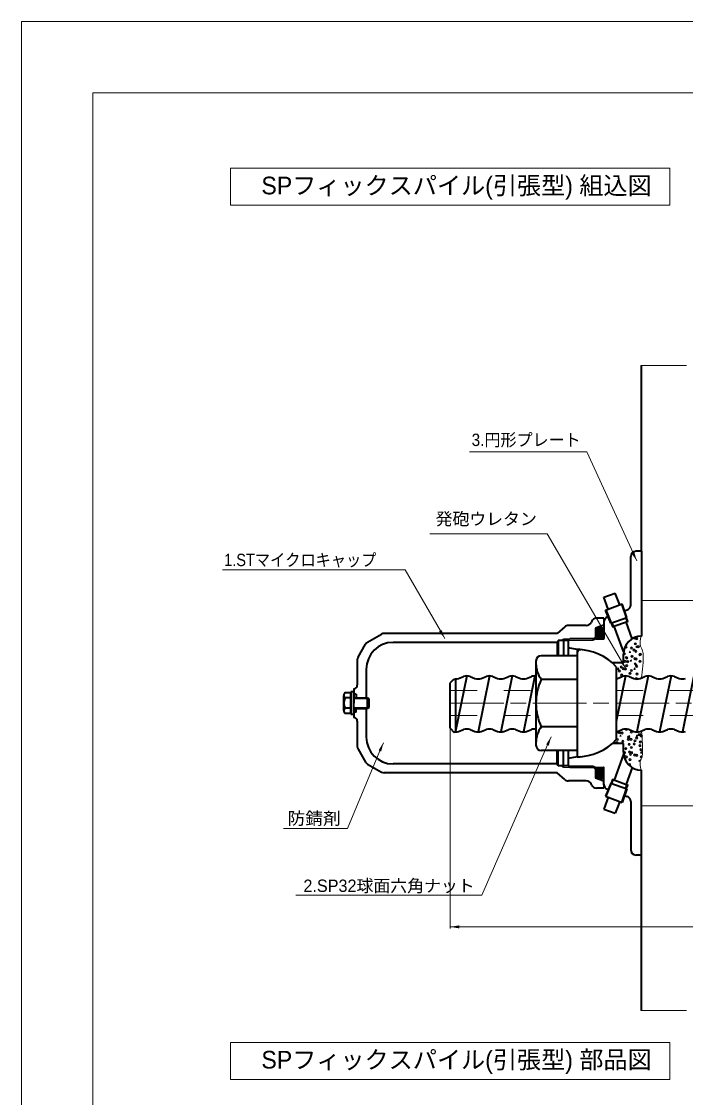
# Model space of a CAD drawing. Units: millimetres at full size, sheet at 1:2.5; details may follow other scales. Extents: x 2413 to 4093, y 1064 to 2267.
# Drawn here: x 2413 to 2785, y 1665 to 2267 of the extents above; entities that cross this region are included whole.
import ezdxf
from ezdxf.enums import TextEntityAlignment as Align

# ---------------------------------------------------------------- set-up
doc = ezdxf.new("R2010")
doc.units = ezdxf.units.MM
doc.header["$LTSCALE"] = 2.5
doc.header["$PDMODE"] = 32
doc.header["$PDSIZE"] = 1.25
for name, pattern in [('CHAIN', [18.5, 12, -1.5, 3.5, -1.5]), ('CHAIN_DOUBLE_DASH', [23.5, 12, -1.5, 3.5, -1.5, 3.5, -1.5]), ('DASHED_SPACED', [12, 6, -6])]:
    doc.linetypes.add(name, pattern=pattern)
for name, color, linetype, lineweight in [('1外形線', 7, 'Continuous', 35), ('2細い実線', 3, 'Continuous', 20), ('3隠れ線', 2, 'DASHED_SPACED', 13), ('4中心線', 1, 'CHAIN', 15), ('5想像線', 6, 'CHAIN_DOUBLE_DASH', 13), ('6寸法線', 4, 'Continuous', 13), ('7 枠・タイトル', 7, 'Continuous', 13)]:
    doc.layers.add(name, color=color, linetype=linetype, lineweight=lineweight)
doc.styles.add('ＭＳ Ｐゴシック', font='')
doc.styles.get('ＭＳ Ｐゴシック').set_extended_font_data('MS PGothic')

# ---------------------------------------------------------------- blocks, each defined once
blk = doc.blocks.new('filled_arrow')
at = {"color": 0, "linetype": 'Continuous', "lineweight": -2}
blk.add_solid([(7.5, 1.25), (0, 0), (7.5, -1.25)], dxfattribs=at)

msp = doc.modelspace()

# ---------------------------------------------------------------- hatches: boundary and pattern name
at = {"layer": '1外形線'}
h = msp.add_hatch(color=9, dxfattribs=at)
edge = h.paths.add_edge_path()
edge.add_ellipse((2737.148, 1925.003), major_axis=(0, 3.419), ratio=0.6727967, start_angle=19.316869, end_angle=0, ccw=False)
edge.add_line((2736.085, 1928.034), (2737.148, 1928.421))
h = msp.add_hatch(color=9, dxfattribs=at)
edge = h.paths.add_edge_path()
edge.add_ellipse((2737.148, 1846.166), major_axis=(0, -3.419), ratio=0.6727967, start_angle=0, end_angle=-19.316869, ccw=False)
edge.add_line((2737.148, 1842.747), (2736.085, 1843.134))

# ---------------------------------------------------------------- linework, layer by layer
for p, q in [((2760.448, 1970.584), (2760.448, 2074.467)), ((2760.448, 1970.584), (2757.448, 1970.584)), ((2760.448, 1970.584), (2757.448, 1970.584)), ((2760.448, 1970.584), (2760.448, 1923.084)), ((2754.448, 1940.644), (2754.448, 1967.584)), ((2754.448, 1943.476), (2754.448, 1967.584)), ((2739.501, 1944.841), (2745.849, 1947.152)), ((2748.358, 1940.616), (2745.849, 1947.152)), ((2741.78, 1938.222), (2739.501, 1944.841)), ((2740.38, 1937.712), (2749.758, 1941.126)), ((2752.26, 1933.522), (2749.758, 1941.126)), ((2739.448, 1933.084), (2735.302, 1933.084)), ((2739.448, 1933.084), (2739.448, 1921.784)), ((2743.351, 1930.28), (2740.38, 1937.712)), ((2741.422, 1933.803), (2742.423, 1934.167)), ((2743.351, 1930.28), (2752.26, 1933.522)), ((2750.472, 1937.097), (2752.474, 1937.825)), ((2751.714, 1933.324), (2752.411, 1931.204)), ((2717.599, 1928.342), (2713.305, 1924.584)), ((2729.594, 1929.084), (2719.575, 1929.084)), ((2732.618, 1931.426), (2732.277, 1930.742)), ((2739.448, 1929.258), (2734.848, 1927.584)), ((2734.848, 1927.584), (2734.848, 1921.584)), ((2743.897, 1930.479), (2744.726, 1928.407)), ((2744.18, 1928.208), (2752.957, 1931.403)), ((2750.448, 1914.409), (2745.279, 1928.609)), ((2755.266, 1921.637), (2751.857, 1931.003)), ((2607.144, 1919.646), (2615, 1924.182)), ((2713.305, 1924.584), (2616.5, 1924.584)), ((2716.848, 1921.584), (2716.848, 1911.801)), ((2719.448, 1920.584), (2720.448, 1921.584)), ((2734.848, 1921.584), (2720.448, 1921.584)), ((2732.448, 1921.584), (2726.448, 1921.584)), ((2733.448, 1921.584), (2733.448, 1920.584)), ((2734.848, 1922.584), (2733.848, 1921.584)), ((2734.848, 1921.584), (2739.248, 1921.584)), ((2601.85, 1911.28), (2606.046, 1918.548)), ((2713.27, 1919.584), (2621.448, 1919.584)), ((2713.848, 1920.584), (2713.27, 1919.584)), ((2713.27, 1919.584), (2713.27, 1912.148)), ((2713.848, 1920.584), (2713.848, 1912.148)), ((2719.448, 1920.584), (2713.848, 1920.584)), ((2719.448, 1920.584), (2719.448, 1912.584)), ((2724.448, 1915.584), (2719.448, 1916.584)), ((2724.418, 1915.584), (2724.418, 1855.584)), ((2724.448, 1915.584), (2724.448, 1913.513)), ((2601.448, 1909.78), (2601.448, 1895.584)), ((2701.418, 1909.134), (2701.418, 1862.034)), ((2724.418, 1912.134), (2704.418, 1912.134)), ((2750.448, 1908.084), (2750.448, 1913.084)), ((2606.448, 1904.584), (2606.448, 1888.584)), ((2750.448, 1908.084), (2744.261, 1908.084)), ((2746.418, 1905.98), (2746.418, 1865.188)), ((2655.213, 1898.734), (2653.448, 1896.969)), ((2653.448, 1871.499), (2653.448, 1896.969)), ((2662.696, 1900.798), (2656.448, 1869.961)), ((2656.448, 1899.148), (2656.448, 1869.458)), ((2658.126, 1899.44), (2660.789, 1900.479)), ((2664.626, 1900.486), (2667.289, 1899.44)), ((2675.407, 1900.798), (2669.046, 1869.458)), ((2670.826, 1899.44), (2673.489, 1900.479)), ((2677.326, 1900.486), (2679.989, 1899.44)), ((2688.096, 1900.798), (2681.746, 1869.458)), ((2683.526, 1899.44), (2686.189, 1900.479)), ((2690.026, 1900.486), (2692.689, 1899.44)), ((2700.796, 1900.798), (2694.446, 1869.458)), ((2696.226, 1899.44), (2698.889, 1900.479)), ((2724.418, 1898.859), (2704.418, 1898.859)), ((2751.607, 1900.798), (2746.418, 1875.234)), ((2747.026, 1899.44), (2749.689, 1900.479)), ((2753.526, 1900.486), (2756.189, 1899.44)), ((2764.319, 1900.798), (2757.969, 1869.458)), ((2759.726, 1899.44), (2762.389, 1900.479)), ((2766.226, 1900.486), (2768.889, 1899.44)), ((2777.03, 1900.798), (2770.669, 1869.458)), ((2772.426, 1899.44), (2775.089, 1900.479)), ((2778.926, 1900.486), (2781.589, 1899.44)), ((2789.719, 1900.798), (2783.369, 1869.458)), ((2597.839, 1891.358), (2594.639, 1891.358)), ((2597.839, 1891.834), (2597.839, 1879.334)), ((2599.439, 1891.834), (2597.839, 1891.834)), ((2597.839, 1879.811), (2597.839, 1891.358)), ((2599.439, 1879.334), (2599.439, 1891.834)), ((2599.448, 1893.584), (2599.448, 1885.584)), ((2593.839, 1881.254), (2593.839, 1889.914)), ((2597.839, 1888.471), (2594.639, 1888.471)), ((2599.439, 1888.584), (2607.226, 1888.584)), ((2600.848, 1890.584), (2599.448, 1890.584)), ((2600.848, 1890.584), (2600.848, 1888.584)), ((2601.348, 1888.584), (2600.848, 1889.084)), ((2607.226, 1882.584), (2607.226, 1888.584)), ((2607.226, 1888.584), (2607.839, 1887.971)), ((2607.839, 1887.971), (2607.839, 1883.198)), ((2597.839, 1882.697), (2594.639, 1882.697)), ((2597.839, 1879.811), (2594.639, 1879.811)), ((2597.839, 1879.334), (2599.439, 1879.334)), ((2599.439, 1882.584), (2607.226, 1882.584)), ((2599.448, 1882.584), (2599.448, 1877.584)), ((2600.848, 1880.584), (2599.448, 1880.584)), ((2601.348, 1882.584), (2600.848, 1882.084)), ((2600.848, 1880.584), (2600.848, 1882.584)), ((2606.448, 1882.584), (2606.448, 1866.584)), ((2607.839, 1883.198), (2607.226, 1882.584)), ((2601.448, 1875.584), (2601.448, 1861.388)), ((2653.448, 1871.499), (2655.731, 1869.215)), ((2656.448, 1869.458), (2655.731, 1869.215)), ((2658.126, 1869.75), (2660.789, 1870.789)), ((2664.626, 1870.796), (2667.289, 1869.75)), ((2670.826, 1869.75), (2673.489, 1870.789)), ((2677.326, 1870.796), (2679.989, 1869.75)), ((2683.526, 1869.75), (2686.189, 1870.789)), ((2690.026, 1870.796), (2692.689, 1869.75)), ((2696.226, 1869.75), (2698.889, 1870.789)), ((2724.418, 1872.309), (2704.418, 1872.309)), ((2747.026, 1869.75), (2749.689, 1870.789)), ((2753.526, 1870.796), (2756.189, 1869.75)), ((2759.726, 1869.75), (2762.389, 1870.789)), ((2766.226, 1870.796), (2768.889, 1869.75)), ((2772.426, 1869.75), (2775.089, 1870.789)), ((2778.926, 1870.796), (2781.589, 1869.75)), ((2750.448, 1863.084), (2744.261, 1863.084)), ((2750.448, 1858.084), (2750.448, 1863.084)), ((2601.85, 1859.888), (2606.046, 1852.62)), ((2724.418, 1859.034), (2704.418, 1859.034)), ((2713.27, 1851.584), (2713.27, 1859.048)), ((2713.848, 1850.584), (2713.848, 1859.048)), ((2716.848, 1849.584), (2716.848, 1859.394)), ((2719.448, 1858.584), (2719.448, 1850.584)), ((2724.448, 1855.584), (2719.448, 1854.584)), ((2750.513, 1856.94), (2745.279, 1842.559)), ((2607.144, 1851.522), (2615, 1846.986)), ((2713.27, 1851.584), (2621.448, 1851.584)), ((2713.848, 1850.584), (2713.27, 1851.584)), ((2719.448, 1850.584), (2713.848, 1850.584)), ((2720.448, 1849.584), (2719.448, 1850.584)), ((2734.848, 1849.584), (2720.448, 1849.584)), ((2733.448, 1850.584), (2733.448, 1849.584)), ((2734.848, 1848.584), (2733.848, 1849.584)), ((2734.848, 1849.584), (2734.848, 1843.584)), ((2734.848, 1849.584), (2739.248, 1849.584)), ((2739.448, 1840.185), (2739.448, 1849.384)), ((2755.266, 1849.531), (2751.857, 1840.165)), ((2713.305, 1846.584), (2616.5, 1846.584)), ((2717.599, 1842.826), (2713.305, 1846.584)), ((2739.448, 1841.91), (2734.848, 1843.584)), ((2739.448, 1839.816), (2739.448, 1847.884)), ((2743.897, 1840.689), (2744.726, 1842.761)), ((2744.18, 1842.96), (2752.957, 1839.765)), ((2760.448, 1713.656), (2760.448, 1848.084)), ((2729.594, 1842.084), (2719.575, 1842.084)), ((2732.618, 1839.742), (2732.277, 1840.426)), ((2739.448, 1838.084), (2735.302, 1838.084)), ((2739.448, 1839.816), (2739.448, 1838.084)), ((2743.351, 1840.888), (2740.38, 1833.456)), ((2741.422, 1837.366), (2742.423, 1837.001)), ((2743.351, 1840.888), (2752.26, 1837.646)), ((2752.26, 1837.646), (2749.758, 1830.043)), ((2751.714, 1837.844), (2752.411, 1839.964)), ((2741.78, 1832.946), (2739.501, 1826.327)), ((2740.38, 1833.456), (2749.758, 1830.043)), ((2750.472, 1834.071), (2752.474, 1833.343)), ((2739.501, 1826.327), (2745.849, 1824.016)), ((2748.358, 1830.552), (2745.849, 1824.016)), ((2754.448, 1830.524), (2754.448, 1803.584)), ((2754.448, 1827.692), (2754.448, 1803.584)), ((2760.448, 1800.584), (2757.448, 1800.584)), ((2760.448, 1800.584), (2757.448, 1800.584))]:
    msp.add_line(p, q, dxfattribs=at)
for centre, radius, start, end in [((2757.448, 1967.584), 3, 90, 180), ((2757.448, 1967.584), 3, 90, 180), ((2751.448, 1940.644), 3, 290, 360), ((2735.302, 1930.084), 3, 90, 153.43495), ((2742.448, 1930.983), 3, 110, 180), ((2719.575, 1926.084), 3, 90, 131.18593), ((2729.594, 1932.084), 3, 270, 333.43495), ((2616.5, 1921.584), 3, 90, 120), ((2739.248, 1921.784), 0.2, 270, 360), ((2760.448, 1913.084), 10, 90, 180), ((2608.644, 1917.048), 3, 120, 150), ((2621.448, 1904.584), 15, 90, 180), ((2724.418, 1885.584), 30, 42.83343, 90), ((2724.448, 1885.584), 30, 85.90396, 90), ((2726.448, 1913.513), 2, 85.90396, 180), ((2604.448, 1909.78), 3, 150, 180), ((2704.418, 1909.134), 3, 90, 180), ((2716.418, 1907.859), 15, 180, 216.8699), ((2648.752, 1920.044), 22.267, 286.86681, 290.21716), ((2656.357, 1904.648), 5.5, 270.94286, 288.75705), ((2662.719, 1894.798), 6, 71.46161, 108.75705), ((2669.057, 1904.648), 5.5, 251.24295, 288.75705), ((2675.419, 1894.798), 6, 71.46161, 108.75705), ((2681.757, 1904.648), 5.5, 251.24295, 288.75705), ((2688.119, 1894.798), 6, 71.46161, 108.75705), ((2694.457, 1904.648), 5.5, 251.24295, 288.75705), ((2700.819, 1894.798), 6, 84.26519, 108.75705), ((2732.289, 1885.584), 30.871, 154.53143, 180), ((2745.257, 1904.648), 5.5, 282.1862, 288.75705), ((2751.619, 1894.798), 6, 71.46161, 108.75705), ((2757.957, 1904.648), 5.5, 251.24295, 288.75705), ((2764.319, 1894.798), 6, 71.46161, 108.75705), ((2770.657, 1904.648), 5.5, 251.24295, 288.75705), ((2777.019, 1894.798), 6, 71.46161, 108.75705), ((2783.357, 1904.648), 5.5, 251.24295, 288.75705), ((2595.541, 1889.914), 1.702, 122.0046, 237.99539), ((2599.448, 1895.584), 2, 270, 360), ((2599.448, 1885.584), 5.608, 149.02089, 210.97911), ((2732.289, 1885.584), 30.871, 180, 205.46858), ((2595.541, 1881.254), 1.702, 122.0046, 237.99539), ((2599.448, 1875.584), 2, 360, 90), ((2656.357, 1874.958), 5.5, 270.94286, 288.75705), ((2662.719, 1865.108), 6, 71.46161, 108.75705), ((2669.057, 1874.958), 5.5, 251.24295, 288.75705), ((2675.419, 1865.108), 6, 71.46161, 108.75705), ((2681.757, 1874.958), 5.5, 251.24295, 288.75705), ((2688.119, 1865.108), 6, 71.46161, 108.75705), ((2694.457, 1874.958), 5.5, 251.24295, 288.75705), ((2700.819, 1865.108), 6, 84.26519, 108.75705), ((2716.418, 1863.309), 15, 143.1301, 180), ((2745.257, 1874.958), 5.5, 282.1862, 288.75705), ((2751.619, 1865.108), 6, 71.46161, 108.75705), ((2757.957, 1874.958), 5.5, 251.24295, 288.75705), ((2764.319, 1865.108), 6, 71.46161, 108.75705), ((2770.657, 1874.958), 5.5, 251.24295, 288.75705), ((2777.019, 1865.108), 6, 71.46161, 108.75705), ((2783.357, 1874.958), 5.5, 251.24295, 288.75705), ((2604.448, 1861.388), 3, 180, 210), ((2621.448, 1866.584), 15, 180, 270), ((2704.418, 1862.034), 3, 180, 270), ((2724.418, 1885.584), 30, 270, 317.16657), ((2724.448, 1885.584), 30, 270, 274.09604), ((2760.448, 1858.084), 10, 180, 270), ((2608.644, 1854.12), 3, 210, 240), ((2739.248, 1849.384), 0.2, 360, 90), ((2616.5, 1849.584), 3, 240, 270), ((2719.575, 1845.084), 3, 228.81407, 270), ((2729.594, 1839.084), 3, 26.56505, 90), ((2735.302, 1841.084), 3, 206.56505, 270), ((2742.448, 1840.185), 3, 180, 250), ((2751.448, 1830.524), 3, 360, 70), ((2757.448, 1803.584), 3, 180, 270), ((2757.448, 1803.584), 3, 180, 270)]:
    msp.add_arc(centre, radius, start, end, dxfattribs=at)
at = {"layer": '2細い実線'}
for p, q in [((2760.22, 2074.467), (2785.649, 2074.467)), ((2751.714, 1933.324), (2749.212, 1940.927)), ((3494.427, 1943.084), (2760.448, 1943.084)), ((2743.897, 1930.479), (2740.926, 1937.911)), ((2752.26, 1933.522), (2752.957, 1931.403)), ((2743.351, 1930.28), (2744.18, 1928.208)), ((2716.848, 1921.584), (2715.116, 1920.584)), ((2720.448, 1921.584), (2716.848, 1921.584)), ((2733.448, 1920.584), (2735.18, 1921.584)), ((2733.448, 1920.584), (2719.448, 1920.584)), ((2731.87, 1920.584), (2725.448, 1920.584)), ((2756.402, 1918.786), (2757.258, 1919.204)), ((2756.403, 1918.79), (2757.07, 1918.421)), ((2757.069, 1918.421), (2757.259, 1919.208)), ((2750.559, 1910.191), (2750.448, 1910.732)), ((2750.448, 1910.205), (2750.559, 1910.197)), ((2753.645, 1913.844), (2754.191, 1914.624)), ((2753.645, 1913.844), (2754.407, 1913.844)), ((2754.126, 1909.343), (2754.982, 1909.76)), ((2754.128, 1909.346), (2754.794, 1908.977)), ((2754.394, 1913.841), (2754.178, 1914.621)), ((2754.794, 1908.977), (2754.983, 1909.764)), ((2747.089, 1904.481), (2747.635, 1905.261)), ((2747.089, 1904.481), (2747.851, 1904.481)), ((2747.838, 1904.478), (2747.622, 1905.258)), ((2756.233, 1904.481), (2756.779, 1905.261)), ((2756.233, 1904.481), (2756.995, 1904.481)), ((2756.982, 1904.478), (2756.766, 1905.258)), ((2607.839, 1887.971), (2599.439, 1887.971)), ((2605.834, 1888.584), (2606.448, 1888.584)), ((2607.839, 1883.198), (2599.439, 1883.198)), ((2605.834, 1882.584), (2606.448, 1882.584)), ((2748.297, 1867.03), (2748.843, 1867.81)), ((2748.297, 1867.03), (2749.059, 1867.03)), ((2749.046, 1867.026), (2748.83, 1867.806)), ((2753.021, 1867.135), (2753.877, 1867.552)), ((2753.022, 1867.138), (2753.689, 1866.769)), ((2753.688, 1866.769), (2753.878, 1867.556)), ((2757.441, 1867.03), (2757.987, 1867.81)), ((2757.441, 1867.03), (2758.203, 1867.03)), ((2758.19, 1867.026), (2757.974, 1867.806)), ((2758.235, 1867.458), (2759.376, 1867.382)), ((2758.238, 1867.453), (2759.134, 1868.567)), ((2759.375, 1867.377), (2759.13, 1868.566)), ((2761.019, 1862.702), (2761.089, 1862.736)), ((2761.02, 1862.705), (2761.093, 1862.665)), ((2750.745, 1857.691), (2751.601, 1858.109)), ((2750.747, 1857.695), (2751.413, 1857.325)), ((2750.885, 1857.667), (2751.431, 1858.447)), ((2750.885, 1857.667), (2751.647, 1857.667)), ((2751.413, 1857.326), (2751.602, 1858.112)), ((2751.634, 1857.663), (2751.418, 1858.443)), ((2760.029, 1857.667), (2760.575, 1858.447)), ((2760.029, 1857.667), (2760.791, 1857.667)), ((2760.778, 1857.663), (2760.562, 1858.443)), ((2716.848, 1849.584), (2715.116, 1850.584)), ((2720.448, 1849.584), (2716.848, 1849.584)), ((2733.448, 1850.584), (2719.448, 1850.584)), ((2731.87, 1850.584), (2725.448, 1850.584)), ((2733.448, 1850.584), (2735.18, 1849.584)), ((2758.743, 1853.258), (2759.599, 1853.676)), ((2758.744, 1853.262), (2759.411, 1852.892)), ((2759.41, 1852.892), (2759.6, 1853.679)), ((2743.351, 1840.888), (2744.18, 1842.96)), ((2743.897, 1840.689), (2740.926, 1833.257)), ((2751.714, 1837.844), (2749.212, 1830.241)), ((2752.26, 1837.646), (2752.957, 1839.765)), ((3494.427, 1828.084), (2760.446, 1828.084)), ((2760.218, 1713.656), (2785.647, 1713.656))]:
    msp.add_line(p, q, dxfattribs=at)
for points in [[(2760.448, 1923.084), (2760.073, 1922.519), (2759.988, 1921.968), (2759.9, 1921.386), (2759.707, 1920.117), (2759.496, 1918.696), (2760.031, 1917.425), (2760.738, 1915.748), (2762.747, 1914.333), (2760.448, 1899.722)], [(2760.448, 1848.084), (2760.073, 1848.649), (2759.988, 1849.2), (2759.9, 1849.782), (2759.707, 1851.051), (2759.496, 1852.472), (2760.031, 1853.743), (2760.602, 1855.098), (2762.023, 1856.282), (2760.448, 1870.032)]]:
    msp.add_open_spline(points, degree=3, knots=[0, 0, 0, 0, 1, 1, 1, 2, 2, 2, 3, 3, 3, 3], dxfattribs=at)
for p in [(2756.677, 1922.079), (2757.794, 1921.71), (2751.906, 1916.894), (2754.902, 1916.429), (2756.298, 1915.283), (2757.114, 1918.761), (2757.328, 1914.536), (2758.033, 1917.123), (2758.685, 1917.199), (2751.009, 1913.167), (2751.223, 1908.942), (2752.011, 1911.148), (2752.305, 1910.858), (2752.824, 1908.747), (2755.141, 1911.842), (2756.787, 1910.519), (2757.543, 1910.311), (2759.572, 1912.77), (2759.603, 1909.053), (2759.878, 1912.892), (2748.053, 1903.562), (2749.119, 1905.866), (2750.257, 1904.941), (2751.438, 1904.717), (2752.25, 1906.561), (2754.094, 1902.329), (2754.832, 1903.868), (2756.986, 1907.611), (2757.524, 1906.853), (2757.758, 1906.086), (2749.358, 1901.279), (2757.662, 1899.259), (2757.972, 1901.861), (2746.737, 1869.457), (2748.045, 1869.058), (2749.618, 1868.856), (2752.008, 1870.829), (2753.37, 1866.691), (2754.824, 1869.363), (2759.689, 1868.06), (2760.391, 1867.211), (2745.856, 1863.387), (2746.726, 1863.575), (2746.952, 1865.232), (2750.053, 1864.178), (2753.123, 1865.299), (2753.584, 1862.466), (2754.624, 1865.326), (2754.863, 1860.739), (2756.398, 1862.786), (2756.832, 1864.483), (2757.755, 1866.02), (2759.6, 1861.789), (2759.904, 1863.835), (2750.972, 1856.031), (2751.733, 1860.045), (2751.972, 1855.458), (2753.799, 1858.241), (2754.35, 1856.869), (2754.934, 1857.803), (2756.708, 1856.508), (2757.75, 1856.337), (2760.119, 1859.61), (2760.333, 1855.384), (2753.816, 1851.227), (2754.014, 1854.015)]:
    msp.add_point(p, dxfattribs=at)
at = {"layer": '3隠れ線'}
for p, q in [((2653.448, 1892.584), (2701.418, 1892.584)), ((2746.418, 1892.584), (3093.448, 1892.584)), ((2653.448, 1878.584), (2701.418, 1878.584)), ((2746.418, 1878.584), (3093.448, 1878.584)), ((2719.448, 1850.593), (2719.498, 1850.584))]:
    msp.add_line(p, q, dxfattribs=at)
at = {"layer": '4中心線'}
msp.add_line((2653.448, 1885.584), (3949.427, 1885.584), dxfattribs=at)
at = {"layer": '5想像線'}
for centre, major_axis, ratio in [((2737.148, 1925.003), (0, 3.419), 0.672797), ((2600.126, 1889.568), (0, 1.016), 0.688699), ((2600.126, 1881.601), (0, -1.016), 0.688699), ((2737.148, 1846.166), (0, -3.419), 0.672797)]:
    msp.add_ellipse(centre, major_axis=major_axis, ratio=ratio, dxfattribs=at)
at = {"layer": '6寸法線'}
for p, q in [((2653.448, 1871.437), (2653.448, 1759.383)), ((2653.448, 1760.383), (3921.961, 1760.383))]:
    msp.add_line(p, q, dxfattribs=at)
for points in [[(2757.842, 1965.158), (2755.761, 1969.704), (2729.864, 2026.261), (2664.25, 2026.261)], [(2751.84, 1904.669), (2749.32, 1908.987), (2707.645, 1980.397), (2642.118, 1980.397)], [(2650.412, 1921.731), (2647.924, 1926.068), (2628.316, 1960.252), (2525.997, 1960.252)], [(2709.902, 1866.745), (2707.897, 1862.165), (2671.071, 1778.08), (2567.046, 1778.08)], [(2616.011, 1863.457), (2614.075, 1858.847), (2595.867, 1815.498), (2560.164, 1815.498)]]:
    msp.add_lwpolyline(points, dxfattribs=at)
at = {"layer": '7 枠・タイトル'}
for p, q in [((2413.483, 2267.062), (2413.483, 1079.062)), ((2413.483, 2267.062), (4093.483, 2267.062)), ((2453.483, 2227.062), (2453.483, 1119.062)), ((2453.483, 2227.062), (4053.483, 2227.062)), ((2530.506, 2164.192), (2530.506, 2184.991)), ((2530.506, 2184.991), (2776.435, 2184.991)), ((2776.435, 2164.192), (2776.435, 2184.991)), ((2530.506, 2164.192), (2776.435, 2164.192)), ((2530.506, 1695.75), (2776.435, 1695.75)), ((2530.506, 1674.952), (2530.506, 1695.75)), ((2776.435, 1674.952), (2776.435, 1695.75)), ((2530.506, 1674.952), (2776.435, 1674.952))]:
    msp.add_line(p, q, dxfattribs=at)

# ---------------------------------------------------------------- block references
at = {"layer": '6寸法線', "xscale": 0.667, "yscale": 0.667}
for p, rotation in [((2757.842, 1965.158), 114.6), ((2650.412, 1921.731), 119.8), ((2751.84, 1904.669), 120.3), ((2709.902, 1866.745), 246.3), ((2616.011, 1863.457), 247.2)]:
    msp.add_blockref('filled_arrow', p, dxfattribs=dict(at, rotation=rotation))
msp.add_blockref('filled_arrow', (2653.448, 1760.383), dxfattribs=at)

# ---------------------------------------------------------------- texts
at = {"layer": '6寸法線', "style": 'ＭＳ Ｐゴシック'}
for s, width, p in [('3.円形プレート', 0.95, (2665.431, 2032.944)), ('1.STマイクロキャップ', 0.9, (2526.886, 1965.736)), ('防錆剤', 1.05, (2562.372, 1821.083))]:
    msp.add_text(s, height=6.928, dxfattribs=dict(at, width=width)).set_placement(p, align=Align.MIDDLE_LEFT)
msp.add_text('発砲ウレタン', height=6.928, dxfattribs=at).set_placement((2673.599, 1992.172), align=Align.TOP_CENTER)
msp.add_text('2.SP32球面六角ナット', height=6.928, dxfattribs=at).set_placement((2571.253, 1783.381), align=Align.MIDDLE_LEFT)
at = {"layer": '7 枠・タイトル', "style": 'ＭＳ Ｐゴシック'}
for s, p in [('SPフィックスパイル(引張型) 組込図', (2547.732, 2167.363)), ('SPフィックスパイル(引張型) 部品図', (2547.732, 1678.123))]:
    msp.add_text(s, height=9.897, dxfattribs=at).set_placement(p, align=Align.BOTTOM_LEFT)

doc.saveas('drawing.dxf')
